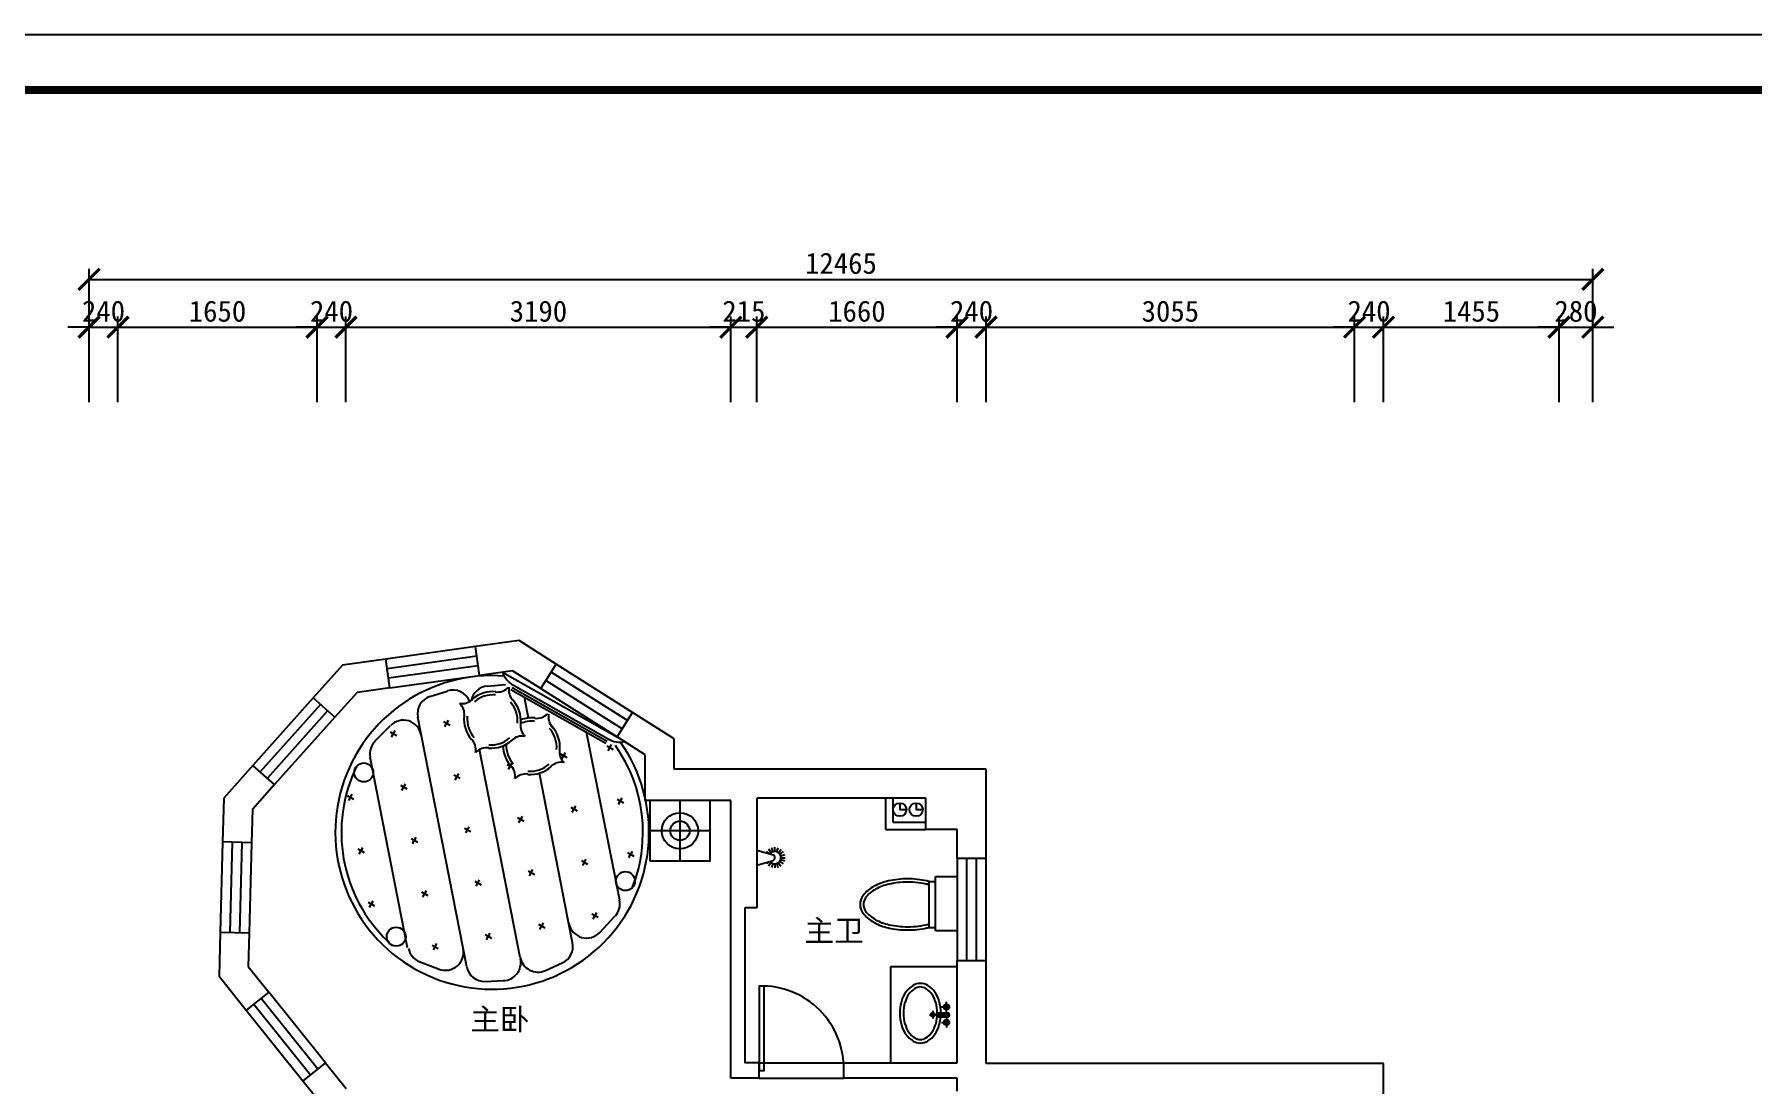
# Model space of a CAD drawing. Header units: millimetres. Extents: x -1705246 to 222838, y -3231245 to 126310.
# Drawn here: x 42773 to 57015, y 60855 to 69562 of the extents above; entities that cross this region are included whole.
import ezdxf

# ---------------------------------------------------------------- set-up
doc = ezdxf.new("R2010")
doc.units = ezdxf.units.MM
doc.header["$PDMODE"] = 35
for name, color, linetype in [('0-01图框模板说明', 2, 'Continuous'), ('0-02图框细线', 136, 'Continuous'), ('016-P平面家具', 1, 'Continuous'), ('家具内线', 8, 'Continuous'), ('家具外线', 1, 'Continuous'), ('标注', 3, 'Continuous')]:
    doc.layers.add(name, color=color, linetype=linetype)
doc.styles.get("Standard").update_dxf_attribs({"font": ''})
doc.styles.add('仿宋', font='')
doc.styles.get('Standard').set_extended_font_data('SimSun')
doc.styles.get('仿宋').set_extended_font_data('SimSun')
doc.dimstyles.new('ISO-25', dxfattribs={"dimscale": 70, "dimtxt": 2.5, "dimasz": 2.5, "dimexe": 1.25, "dimexo": 0.625, "dimtad": 1, "dimdec": 0, "dimtxsty": 'Standard', "dimblk": 'ARCHTICK', "dimcen": 2.5, "dimclrd": 251, "dimclre": 251, "dimclrt": 3, "dimadec": 0, "dimazin": 0, "dimtfac": 1, "dimtdec": 0, "dimtix": 1, "dimtmove": 2, "dimatfit": 3, "dimfxl": 1, "dimarcsym": 0})

# ---------------------------------------------------------------- blocks, each defined once
blk = doc.blocks.new('_ArchTick')
at = {"color": 0, "linetype": 'ByBlock', "const_width": 0.15}
blk.add_lwpolyline([(-0.5, -0.5), (0.5, 0.5)], dxfattribs=at)
blk = doc.blocks.new('*D219')
at = {"color": 251, "lineweight": -2}
for p, q in [((43226, 67135), (43051, 67135)), ((43226, 66514), (43226, 67222)), ((43226, 67135), (43466, 67135)), ((43466, 66514), (43466, 67222)), ((43466, 67135), (43641, 67135))]:
    blk.add_line(p, q, dxfattribs=at)
at = {"layer": 'Defpoints', "color": 0}
for p in [(43466, 67135), (43226, 66471), (43466, 66471)]:
    blk.add_point(p, dxfattribs=at)
at = {"color": 251, "lineweight": -2, "xscale": 175, "yscale": 175, "zscale": 175}
blk.add_blockref('_ArchTick', (43226, 67135), dxfattribs=at)
at = {"color": 251, "lineweight": -2, "xscale": 175, "yscale": 175, "zscale": 175, "rotation": 180}
blk.add_blockref('_ArchTick', (43466, 67135), dxfattribs=at)
at = {"color": 3, "insert": (43346, 67266), "char_height": 175, "attachment_point": 5}
blk.add_mtext('240', dxfattribs=at)
blk = doc.blocks.new('*D220')
at = {"color": 251, "lineweight": -2}
for p, q in [((43466, 66514), (43466, 67222)), ((43466, 67135), (45116, 67135)), ((45116, 66514), (45116, 67222))]:
    blk.add_line(p, q, dxfattribs=at)
at = {"layer": 'Defpoints', "color": 0}
for p in [(45116, 67135), (43466, 66471), (45116, 66471)]:
    blk.add_point(p, dxfattribs=at)
at = {"color": 251, "lineweight": -2, "xscale": 175, "yscale": 175, "zscale": 175, "rotation": 180}
blk.add_blockref('_ArchTick', (43466, 67135), dxfattribs=at)
at = {"color": 251, "lineweight": -2, "xscale": 175, "yscale": 175, "zscale": 175}
blk.add_blockref('_ArchTick', (45116, 67135), dxfattribs=at)
at = {"color": 3, "insert": (44291, 67266), "char_height": 175, "attachment_point": 5}
blk.add_mtext('1650', dxfattribs=at)
blk = doc.blocks.new('*D221')
at = {"color": 251, "lineweight": -2}
for p, q in [((45116, 67135), (44941, 67135)), ((45116, 66514), (45116, 67222)), ((45116, 67135), (45356, 67135)), ((45356, 66514), (45356, 67222)), ((45356, 67135), (45531, 67135))]:
    blk.add_line(p, q, dxfattribs=at)
at = {"layer": 'Defpoints', "color": 0}
for p in [(45356, 67135), (45116, 66471), (45356, 66471)]:
    blk.add_point(p, dxfattribs=at)
at = {"color": 251, "lineweight": -2, "xscale": 175, "yscale": 175, "zscale": 175}
blk.add_blockref('_ArchTick', (45116, 67135), dxfattribs=at)
at = {"color": 251, "lineweight": -2, "xscale": 175, "yscale": 175, "zscale": 175, "rotation": 180}
blk.add_blockref('_ArchTick', (45356, 67135), dxfattribs=at)
at = {"color": 3, "insert": (45236, 67266), "char_height": 175, "attachment_point": 5}
blk.add_mtext('240', dxfattribs=at)
blk = doc.blocks.new('*D222')
at = {"color": 251, "lineweight": -2}
for p, q in [((45356, 66514), (45356, 67222)), ((45356, 67135), (48546, 67135)), ((48546, 66514), (48546, 67222))]:
    blk.add_line(p, q, dxfattribs=at)
at = {"layer": 'Defpoints', "color": 0}
for p in [(48546, 67135), (45356, 66471), (48546, 66471)]:
    blk.add_point(p, dxfattribs=at)
at = {"color": 251, "lineweight": -2, "xscale": 175, "yscale": 175, "zscale": 175, "rotation": 180}
blk.add_blockref('_ArchTick', (45356, 67135), dxfattribs=at)
at = {"color": 251, "lineweight": -2, "xscale": 175, "yscale": 175, "zscale": 175}
blk.add_blockref('_ArchTick', (48546, 67135), dxfattribs=at)
at = {"color": 3, "insert": (46951, 67266), "char_height": 175, "attachment_point": 5}
blk.add_mtext('3190', dxfattribs=at)
blk = doc.blocks.new('*D223')
at = {"color": 251, "lineweight": -2}
for p, q in [((48546, 67135), (48371, 67135)), ((48546, 66514), (48546, 67222)), ((48546, 67135), (48761, 67135)), ((48761, 66514), (48761, 67222)), ((48761, 67135), (48936, 67135))]:
    blk.add_line(p, q, dxfattribs=at)
at = {"layer": 'Defpoints', "color": 0}
for p in [(48761, 67135), (48546, 66471), (48761, 66471)]:
    blk.add_point(p, dxfattribs=at)
at = {"color": 251, "lineweight": -2, "xscale": 175, "yscale": 175, "zscale": 175}
blk.add_blockref('_ArchTick', (48546, 67135), dxfattribs=at)
at = {"color": 251, "lineweight": -2, "xscale": 175, "yscale": 175, "zscale": 175, "rotation": 180}
blk.add_blockref('_ArchTick', (48761, 67135), dxfattribs=at)
at = {"color": 3, "insert": (48654, 67266), "char_height": 175, "attachment_point": 5}
blk.add_mtext('215', dxfattribs=at)
blk = doc.blocks.new('*D224')
at = {"color": 251, "lineweight": -2}
for p, q in [((48761, 66514), (48761, 67222)), ((48761, 67135), (50421, 67135)), ((50421, 66514), (50421, 67222))]:
    blk.add_line(p, q, dxfattribs=at)
at = {"layer": 'Defpoints', "color": 0}
for p in [(50421, 67135), (48761, 66471), (50421, 66471)]:
    blk.add_point(p, dxfattribs=at)
at = {"color": 251, "lineweight": -2, "xscale": 175, "yscale": 175, "zscale": 175, "rotation": 180}
blk.add_blockref('_ArchTick', (48761, 67135), dxfattribs=at)
at = {"color": 251, "lineweight": -2, "xscale": 175, "yscale": 175, "zscale": 175}
blk.add_blockref('_ArchTick', (50421, 67135), dxfattribs=at)
at = {"color": 3, "insert": (49591, 67266), "char_height": 175, "attachment_point": 5}
blk.add_mtext('1660', dxfattribs=at)
blk = doc.blocks.new('*D225')
at = {"color": 251, "lineweight": -2}
for p, q in [((50421, 67135), (50246, 67135)), ((50421, 66514), (50421, 67222)), ((50421, 67135), (50661, 67135)), ((50661, 66514), (50661, 67222)), ((50661, 67135), (50836, 67135))]:
    blk.add_line(p, q, dxfattribs=at)
at = {"layer": 'Defpoints', "color": 0}
for p in [(50661, 67135), (50421, 66471), (50661, 66471)]:
    blk.add_point(p, dxfattribs=at)
at = {"color": 251, "lineweight": -2, "xscale": 175, "yscale": 175, "zscale": 175}
blk.add_blockref('_ArchTick', (50421, 67135), dxfattribs=at)
at = {"color": 251, "lineweight": -2, "xscale": 175, "yscale": 175, "zscale": 175, "rotation": 180}
blk.add_blockref('_ArchTick', (50661, 67135), dxfattribs=at)
at = {"color": 3, "insert": (50541, 67266), "char_height": 175, "attachment_point": 5}
blk.add_mtext('240', dxfattribs=at)
blk = doc.blocks.new('*D226')
at = {"color": 251, "lineweight": -2}
for p, q in [((50661, 66514), (50661, 67222)), ((50661, 67135), (53716, 67135)), ((53716, 66514), (53716, 67222))]:
    blk.add_line(p, q, dxfattribs=at)
at = {"layer": 'Defpoints', "color": 0}
for p in [(53716, 67135), (50661, 66471), (53716, 66471)]:
    blk.add_point(p, dxfattribs=at)
at = {"color": 251, "lineweight": -2, "xscale": 175, "yscale": 175, "zscale": 175, "rotation": 180}
blk.add_blockref('_ArchTick', (50661, 67135), dxfattribs=at)
at = {"color": 251, "lineweight": -2, "xscale": 175, "yscale": 175, "zscale": 175}
blk.add_blockref('_ArchTick', (53716, 67135), dxfattribs=at)
at = {"color": 3, "insert": (52189, 67266), "char_height": 175, "attachment_point": 5}
blk.add_mtext('3055', dxfattribs=at)
blk = doc.blocks.new('*D227')
at = {"color": 251, "lineweight": -2}
for p, q in [((53716, 67135), (53541, 67135)), ((53716, 66514), (53716, 67222)), ((53716, 67135), (53956, 67135)), ((53956, 66514), (53956, 67222)), ((53956, 67135), (54131, 67135))]:
    blk.add_line(p, q, dxfattribs=at)
at = {"layer": 'Defpoints', "color": 0}
for p in [(53956, 67135), (53716, 66471), (53956, 66471)]:
    blk.add_point(p, dxfattribs=at)
at = {"color": 251, "lineweight": -2, "xscale": 175, "yscale": 175, "zscale": 175}
blk.add_blockref('_ArchTick', (53716, 67135), dxfattribs=at)
at = {"color": 251, "lineweight": -2, "xscale": 175, "yscale": 175, "zscale": 175, "rotation": 180}
blk.add_blockref('_ArchTick', (53956, 67135), dxfattribs=at)
at = {"color": 3, "insert": (53836, 67266), "char_height": 175, "attachment_point": 5}
blk.add_mtext('240', dxfattribs=at)
blk = doc.blocks.new('*D228')
at = {"color": 251, "lineweight": -2}
for p, q in [((53956, 66514), (53956, 67222)), ((53956, 67135), (55411, 67135)), ((55411, 66514), (55411, 67222))]:
    blk.add_line(p, q, dxfattribs=at)
at = {"layer": 'Defpoints', "color": 0}
for p in [(55411, 67135), (53956, 66471), (55411, 66471)]:
    blk.add_point(p, dxfattribs=at)
at = {"color": 251, "lineweight": -2, "xscale": 175, "yscale": 175, "zscale": 175, "rotation": 180}
blk.add_blockref('_ArchTick', (53956, 67135), dxfattribs=at)
at = {"color": 251, "lineweight": -2, "xscale": 175, "yscale": 175, "zscale": 175}
blk.add_blockref('_ArchTick', (55411, 67135), dxfattribs=at)
at = {"color": 3, "insert": (54684, 67266), "char_height": 175, "attachment_point": 5}
blk.add_mtext('1455', dxfattribs=at)
blk = doc.blocks.new('*D229')
at = {"color": 251, "lineweight": -2}
for p, q in [((55411, 67135), (55236, 67135)), ((55411, 66514), (55411, 67222)), ((55411, 67135), (55691, 67135)), ((55691, 66514), (55691, 67222)), ((55691, 67135), (55866, 67135))]:
    blk.add_line(p, q, dxfattribs=at)
at = {"layer": 'Defpoints', "color": 0}
for p in [(55691, 67135), (55411, 66471), (55691, 66471)]:
    blk.add_point(p, dxfattribs=at)
at = {"color": 251, "lineweight": -2, "xscale": 175, "yscale": 175, "zscale": 175}
blk.add_blockref('_ArchTick', (55411, 67135), dxfattribs=at)
at = {"color": 251, "lineweight": -2, "xscale": 175, "yscale": 175, "zscale": 175, "rotation": 180}
blk.add_blockref('_ArchTick', (55691, 67135), dxfattribs=at)
at = {"color": 3, "insert": (55551, 67266), "char_height": 175, "attachment_point": 5}
blk.add_mtext('280', dxfattribs=at)
blk = doc.blocks.new('hgggg')
at = {"layer": '0-01图框模板说明', "color": 2, "const_width": 0.724}
blk.add_lwpolyline([(3637.38, 670.41), (3637.38, 383.41), (3227.38, 383.41), (3227.38, 670.41)], close=True, dxfattribs=at)
at = {"layer": '0-02图框细线'}
blk.add_lwpolyline([(3642.38, 675.41), (3642.38, 378.41), (3222.38, 378.41), (3222.38, 675.41)], close=True, dxfattribs=at)
blk = doc.blocks.new('MK-DJ-0538')
at = {"layer": '家具内线', "color": 1}
for p, q in [((22933, -11936), (22551, -11936)), ((22551, -11991), (22933, -11991))]:
    blk.add_line(p, q, dxfattribs=at)
at = {"layer": '家具内线', "color": 250}
for centre, radius, start, end in [((23004, -11704), 441, 151.7283, 167.4414), ((22843, -11617), 258, 127.603, 151.7283), ((22742, -11487), 92.6, 90, 127.603), ((22641, -11617), 258, 28.2717, 52.397), ((22480, -11704), 441, 12.5586, 28.2717), ((23261, -11761), 704, 167.4414, 180), ((22223, -11761), 704, 0, 12.5586), ((23261, -11761), 704, 180, 194.3456), ((22223, -11761), 704, 345.6544, 0)]:
    blk.add_arc(centre, radius, start, end, dxfattribs=at)
at = {"layer": '家具内线', "color": 1}
for centre, radius, start, end in [((22742, -11487), 92.6, 52.397, 90), ((22480, -11819), 441, 345.4916, 347.4414)]:
    blk.add_arc(centre, radius, start, end, dxfattribs=at)
at = {"layer": '家具外线', "color": 1}
for p, q in [((22551, -11936), (22551, -11991)), ((22933, -11936), (22933, -11991)), ((22522, -12171), (22522, -11991)), ((22522, -11991), (22551, -11991)), ((22933, -11991), (22973, -11991)), ((22973, -11991), (22973, -12171)), ((22973, -12171), (22522, -12171))]:
    blk.add_line(p, q, dxfattribs=at)
for centre, radius, start, end in [((22843, -11617), 285, 127.603, 151.7283), ((22742, -11487), 120, 90, 127.603), ((22742, -11487), 120, 52.397, 90), ((22641, -11617), 285, 28.2717, 52.397), ((23004, -11704), 468, 151.7283, 167.4414), ((22480, -11704), 468, 12.5586, 28.2717), ((23261, -11761), 731, 167.4414, 180), ((22223, -11761), 731, 0, 12.5586), ((23261, -11761), 731, 180, 192.5586), ((22223, -11761), 731, 347.4414, 0), ((23004, -11819), 468, 192.5586, 194.5084), ((22480, -11819), 468, 345.4916, 347.4414)]:
    blk.add_arc(centre, radius, start, end, dxfattribs=at)
blk = doc.blocks.new('MK-DJ-0277')
at = {"layer": '家具内线'}
for p, q in [((23987, 2360), (23987, 2431)), ((24053, 2260), (24053, 2431)), ((24118, 2360), (24118, 2431)), ((24037, 2402), (23946, 2402)), ((24020, 2289), (24085, 2289)), ((24069, 2402), (24160, 2402))]:
    blk.add_line(p, q, dxfattribs=at)
for centre in [(23988, 2402), (24117, 2402)]:
    blk.add_circle(centre, 16.2, dxfattribs=at)
for centre, radius, start, end in [((23974, 2148), 161, 124.4974, 148.9208), ((24014, 2089), 232, 105.8892, 124.4974), ((24040, 1996), 329, 90, 105.8892), ((24040, 1996), 329, 74.1108, 90), ((24067, 2089), 232, 55.5026, 74.1108), ((24107, 2148), 161, 31.0792, 55.5026), ((23912, 2185), 89.1, 148.9208, 180), ((23912, 2185), 89.1, 180, 211.0792), ((23974, 2223), 161, 211.0792, 235.5026), ((24107, 2223), 161, 304.4974, 328.9208), ((24169, 2185), 89.1, 0, 31.0792), ((24169, 2185), 89.1, 328.9208, 0), ((24014, 2281), 232, 235.5026, 254.1108), ((24040, 2374), 329, 254.1108, 270), ((24040, 2374), 329, 270, 285.8892), ((24067, 2281), 232, 285.8892, 304.4974)]:
    blk.add_arc(centre, radius, start, end, dxfattribs=at)
at = {"layer": '家具外线', "color": 1}
for p, q in [((24037, 2325), (24037, 2422)), ((24037, 2422), (24069, 2422)), ((24069, 2325), (24069, 2422)), ((24037, 2325), (24069, 2325))]:
    blk.add_line(p, q, dxfattribs=at)
for centre, radius in [((23988, 2402), 22.7), ((24117, 2402), 22.7), ((24052, 2289), 16.2)]:
    blk.add_circle(centre, radius, dxfattribs=at)
for centre, radius, start, end in [((23974, 2148), 191, 124.4974, 148.9208), ((24014, 2089), 262, 105.8892, 124.4974), ((24040, 1996), 359, 90, 105.8892), ((24040, 1996), 359, 74.1108, 90), ((24067, 2089), 262, 55.5026, 74.1108), ((24107, 2148), 191, 31.0792, 55.5026), ((23912, 2185), 119, 148.9208, 180), ((23912, 2185), 119, 180, 211.0792), ((24169, 2185), 119, 0, 31.0792), ((24169, 2185), 119, 328.9208, 0), ((23974, 2223), 191, 211.0792, 235.5026), ((24014, 2281), 262, 235.5026, 254.1108), ((24040, 2374), 359, 254.1108, 270), ((24040, 2374), 359, 270, 285.8892), ((24067, 2281), 262, 285.8892, 304.4974), ((24107, 2223), 191, 304.4974, 328.9208)]:
    blk.add_arc(centre, radius, start, end, dxfattribs=at)
blk = doc.blocks.new('MK-CP-0020')
at = {"layer": '家具内线'}
for p, q in [((138405, 26341), (138529, 26426)), ((138589, 26433), (139493, 26433)), ((138589, 26413), (139493, 26413)), ((138833, 26279), (138717, 26413)), ((140234, 25336), (139310, 26413)), ((139510, 26397), (139570, 26397)), ((139540, 26367), (139540, 26427)), ((138034, 26031), (138136, 26142)), ((139209, 26150), (139269, 26150)), ((139239, 26120), (139239, 26180)), ((139833, 26025), (139833, 26085)), ((138263, 25876), (138263, 25936)), ((140069, 24836), (139136, 25925)), ((139803, 26055), (139863, 26055)), ((139402, 24232), (138030, 25832)), ((138233, 25906), (138293, 25906)), ((139750, 24517), (138607, 25850)), ((138867, 25857), (138927, 25857)), ((138897, 25827), (138897, 25887)), ((139502, 25809), (139562, 25809)), ((139532, 25779), (139532, 25839)), ((137820, 25487), (137868, 25662)), ((137921, 25583), (137921, 25643)), ((140096, 25713), (140156, 25713)), ((140126, 25683), (140126, 25743)), ((137891, 25613), (137951, 25613)), ((138526, 25565), (138586, 25565)), ((138556, 25535), (138556, 25595)), ((139160, 25516), (139220, 25516)), ((139190, 25486), (139190, 25546)), ((139825, 25437), (139825, 25497)), ((139795, 25467), (139855, 25467)), ((138899, 24127), (137851, 25350)), ((138184, 25272), (138244, 25272)), ((138214, 25242), (138214, 25302)), ((138819, 25223), (138879, 25223)), ((138849, 25193), (138849, 25253)), ((139453, 25174), (139513, 25174)), ((139483, 25144), (139483, 25204)), ((140088, 25125), (140148, 25125)), ((140118, 25095), (140118, 25155)), ((140221, 25023), (140265, 25202)), ((137842, 24979), (137902, 24979)), ((137872, 24949), (137872, 25009)), ((138477, 24930), (138537, 24930)), ((138507, 24900), (138507, 24960)), ((139111, 24881), (139171, 24881)), ((139141, 24851), (139141, 24911)), ((139746, 24832), (139806, 24832)), ((139776, 24802), (139776, 24862)), ((138165, 24607), (138165, 24667)), ((139985, 24526), (140076, 24650)), ((138135, 24637), (138195, 24637)), ((138770, 24588), (138830, 24588)), ((138800, 24558), (138800, 24618)), ((139404, 24540), (139464, 24540)), ((139434, 24510), (139434, 24570)), ((138428, 24296), (138488, 24296)), ((138458, 24266), (138458, 24326)), ((139063, 24247), (139123, 24247)), ((139093, 24217), (139093, 24277)), ((139595, 24202), (139724, 24282)), ((139037, 24076), (139213, 24102))]:
    blk.add_line(p, q, dxfattribs=at)
for centre in [(140197, 25498), (137866, 25213), (138771, 24161)]:
    blk.add_circle(centre, 78.8, dxfattribs=at)
for centre, radius, start, end in [((139037, 25305), 1250, 8.1989, 64.6716), ((138490, 26217), 150, 124.6116, 198.3626), ((138599, 26094), 238, 114.5161, 160.0401), ((138559, 26095), 238, 25.2601, 70.7842), ((138988, 26064), 238, 114.5161, 143.7992), ((138948, 26065), 238, 25.2601, 70.7842), ((138246, 26041), 150, 50.794, 137.4721), ((138144, 25930), 150, 137.4721, 220.6013), ((138600, 26140), 238, 204.5161, 250.0401), ((138554, 26138), 238, 295.2601, 340.7842), ((138989, 26110), 238, 208.2082, 250.0401), ((138944, 26108), 238, 295.2601, 340.7842), ((138013, 25622), 150, 40.6013, 164.5115), ((137965, 25447), 150, 164.5115, 220.6013), ((139037, 25305), 1250, 183.3343, 255.7936), ((140120, 25238), 150, 346.1593, 40.6013), ((140076, 25059), 150, 220.6013, 346.1593), ((139955, 24739), 150, 323.5915, 40.6013), ((139955, 24739), 150, 323.5915, 40.6013), ((139645, 24409), 150, 301.8274, 40.6013), ((139864, 24615), 150, 220.6013, 323.5915), ((139189, 24250), 150, 278.3103, 40.6013), ((139516, 24329), 150, 220.6013, 301.8274), ((139021, 24224), 150, 220.6013, 278.3103)]:
    blk.add_arc(centre, radius, start, end, dxfattribs=at)
at = {"layer": '家具外线'}
for p, q in [((138457, 26503), (139625, 26503)), ((138589, 26453), (139493, 26453))]:
    blk.add_line(p, q, dxfattribs=at)
for centre, radius, start, end in [((138589, 26653), 200, 228.5904, 270), ((139493, 26653), 200, 270, 311.4096), ((139037, 25305), 1300, 115.1119, 64.6716), ((138438, 26452), 130, 292.8533, 345.1113), ((138686, 26467), 130, 200.1889, 252.4469), ((138827, 26422), 130, 292.8533, 345.1113), ((139083, 26433), 130, 200.1889, 252.4469), ((138599, 26094), 265, 114.5161, 160.0401), ((138559, 26095), 265, 25.2601, 70.7842), ((138988, 26064), 265, 114.5161, 140.2026), ((138915, 26259), 130, 202.8533, 255.1113), ((138948, 26065), 265, 25.2601, 70.7842), ((138229, 26224), 130, 290.1889, 342.4469), ((138242, 25979), 130, 22.8533, 75.1113), ((138926, 26011), 130, 110.1889, 162.4469), ((139304, 26229), 130, 202.8533, 255.1113), ((139315, 25981), 130, 110.1889, 162.4469), ((138600, 26140), 265, 204.5161, 250.0401), ((138554, 26138), 265, 295.2601, 340.7842), ((138989, 26110), 265, 211.0932, 250.0401), ((138944, 26108), 265, 295.2601, 340.7842), ((138469, 25770), 130, 20.1889, 72.4469), ((138718, 25782), 130, 112.8533, 165.1113), ((138859, 25741), 130, 20.1889, 72.4469), ((139107, 25752), 130, 112.8533, 165.1113)]:
    blk.add_arc(centre, radius, start, end, dxfattribs=at)
blk = doc.blocks.new('MK-DJ-0206')
at = {"layer": '家具内线'}
for p, q in [((33259, 6143), (33234, 6161)), ((33274, 6151), (33253, 6180)), ((33288, 6158), (33278, 6192)), ((33304, 6161), (33304, 6196)), ((33320, 6158), (33331, 6191)), ((33334, 6151), (33355, 6179)), ((33345, 6139), (33374, 6160)), ((33352, 6125), (33386, 6136)), ((33256, 6076), (33233, 6060)), ((33273, 6069), (33252, 6040)), ((33287, 6061), (33276, 6028)), ((33303, 6058), (33303, 6024)), ((33319, 6061), (33329, 6027)), ((33333, 6068), (33353, 6040)), ((33345, 6079), (33373, 6058)), ((33352, 6093), (33385, 6082)), ((33355, 6109), (33390, 6109))]:
    blk.add_line(p, q, dxfattribs=at)
at = {"layer": '家具外线'}
for p, q in [((33155, 6172), (33290, 6134)), ((33155, 6048), (33290, 6085))]:
    blk.add_line(p, q, dxfattribs=at)
for centre, radius, start, end in [((33303, 6110), 51.2, 218.3969, 141.6031), ((33275, 6110), 28.9, 302.5078, 57.4922)]:
    blk.add_arc(centre, radius, start, end, dxfattribs=at)
blk = doc.blocks.new('*D342')
at = {"color": 251, "lineweight": -2}
for p, q in [((43226, 67178), (43226, 67619)), ((43226, 67531), (55691, 67531)), ((55691, 67178), (55691, 67619))]:
    blk.add_line(p, q, dxfattribs=at)
at = {"layer": 'Defpoints', "color": 0}
for p in [(55691, 67531), (43226, 67135), (55691, 67135)]:
    blk.add_point(p, dxfattribs=at)
at = {"color": 251, "lineweight": -2, "xscale": 175, "yscale": 175, "zscale": 175, "rotation": 180}
blk.add_blockref('_ArchTick', (43226, 67531), dxfattribs=at)
at = {"color": 251, "lineweight": -2, "xscale": 175, "yscale": 175, "zscale": 175}
blk.add_blockref('_ArchTick', (55691, 67531), dxfattribs=at)
at = {"color": 3, "insert": (49459, 67663), "char_height": 175, "attachment_point": 5}
blk.add_mtext('12465', dxfattribs=at)

msp = doc.modelspace()

# ---------------------------------------------------------------- linework, layer by layer
for p, q in [((46790.7, 64535.9), (46430.4, 64485.8)), ((47098.1, 64341.2), (46790.7, 64535.9)), ((45687.5, 64382.3), (45327.2, 64332.1)), ((45720.7, 64144.6), (45687.5, 64382.3)), ((46463.5, 64248), (46430.4, 64485.8)), ((45327.2, 64332.1), (45084.7, 64060.8)), ((46736.7, 64286.1), (46463.5, 64248)), ((46969.7, 64138.5), (46736.7, 64286.1)), ((46969.7, 64138.5), (47098.1, 64341.2)), ((45447.5, 64106.5), (45263.7, 63900.9)), ((45720.7, 64144.6), (45447.5, 64106.5)), ((45263.7, 63900.9), (45084.7, 64060.8)), ((47603.2, 63737.1), (47731.7, 63939.9)), ((48076.2, 63721.6), (47731.7, 63939.9)), ((47836.2, 63589.5), (47603.2, 63737.1)), ((48076.2, 63469.5), (48076.2, 63721.6)), ((47836.2, 63209.5), (47836.2, 63589.5)), ((44585, 63501.6), (44342.5, 63230.3)), ((44763.9, 63341.7), (44585, 63501.6)), ((50661.2, 63469.5), (48076.2, 63469.5)), ((50661.2, 62729.5), (50661.2, 63469.5)), ((44763.9, 63341.7), (44580.1, 63136)), ((44342.5, 63230.3), (44333, 62866.6)), ((44580.1, 63136), (44572.9, 62860.3)), ((48546.2, 63209.5), (47836.2, 63209.5)), ((48546.2, 60909.5), (48546.2, 63209.5)), ((50161.2, 63229.5), (48761.2, 63229.5)), ((48761.2, 63229.5), (48761.2, 62319.5)), ((49831.2, 62969.5), (49831.2, 63229.5)), ((49891.2, 63029.5), (49891.2, 63229.5)), ((50161.2, 62969.5), (50161.2, 63229.5)), ((49831.2, 62969.5), (50161.2, 62969.5)), ((49891.2, 63029.5), (50161.2, 63029.5)), ((50421.2, 62969.5), (50161.2, 62969.5)), ((50421.2, 62729.5), (50421.2, 62969.5)), ((44572.9, 62860.3), (44333, 62866.6)), ((50661.2, 62729.5), (50421.2, 62729.5)), ((48761.2, 62319.5), (48661.2, 62319.5)), ((48661.2, 62319.5), (48661.2, 61034.5)), ((44313.3, 62116.8), (44303.7, 61753.3)), ((44553.2, 62110.5), (44313.3, 62116.8)), ((44553.2, 62110.5), (44546, 61834.8)), ((44546, 61834.8), (44716.7, 61621.7)), ((50421.2, 61034.5), (50421.2, 61884.5)), ((50421.2, 61884.5), (50661.2, 61884.5)), ((50661.2, 61029.5), (50661.2, 61884.5)), ((44303.7, 61753.3), (44529.3, 61471.7)), ((44716.7, 61621.7), (44529.3, 61471.7)), ((45185.5, 61036.3), (44998.2, 60886.3)), ((45185.5, 61036.3), (45356.2, 60823.2)), ((48781.2, 61034.5), (48661.2, 61034.5)), ((48781.2, 60909.5), (48781.2, 61034.5)), ((49481.2, 60909.5), (49481.2, 61034.5)), ((49481.2, 61034.5), (50421.2, 61034.5)), ((53956.2, 61029.5), (50661.2, 61029.5)), ((53956.2, 60279.5), (53956.2, 61029.5)), ((44998.2, 60886.3), (45116.2, 60738.9)), ((48781.2, 60909.5), (48546.2, 60909.5)), ((50421.2, 60909.5), (49481.2, 60909.5)), ((50421.2, 60799.5), (50421.2, 60909.5))]:
    msp.add_line(p, q)
at = {"color": 250}
for p, q in [((46430.4, 64485.8), (45687.5, 64382.3)), ((45720.7, 64144.6), (46463.5, 64248)), ((47731.7, 63939.9), (47098.1, 64341.2)), ((46969.7, 64138.5), (47603.2, 63737.1)), ((45084.7, 64060.8), (44585, 63501.6)), ((45263.7, 63900.9), (44763.9, 63341.7)), ((48124.1, 63209.5), (48124.1, 62709.5)), ((48374.1, 62959.5), (47874.1, 62959.5)), ((44333, 62866.6), (44313.3, 62116.8)), ((44572.9, 62860.3), (44553.2, 62110.5)), ((50421.2, 62729.5), (50421.2, 61884.5)), ((50661.2, 61884.5), (50661.2, 62729.5)), ((45185.5, 61036.3), (44716.7, 61621.7)), ((44529.3, 61471.7), (44998.2, 60886.3)), ((48781.2, 61034.5), (49481.2, 61034.5)), ((48781.2, 60909.5), (49481.2, 60909.5))]:
    msp.add_line(p, q, dxfattribs=at)
at = {"color": 1}
for p, q in [((46441.4, 64406.5), (45698.6, 64303.1)), ((46452.4, 64327.3), (45709.6, 64223.8)), ((47688.8, 63872.3), (47055.3, 64273.6)), ((47646, 63804.7), (47012.5, 64206.1)), ((45144.4, 64007.5), (44644.6, 63448.3)), ((45204, 63954.2), (44704.3, 63395)), ((44412.9, 62864.5), (44393.3, 62114.7)), ((44492.9, 62862.4), (44473.2, 62112.6)), ((50501.2, 61884.5), (50501.2, 62729.5)), ((50581.2, 61884.5), (50581.2, 62729.5)), ((49871.2, 61834.5), (50421.2, 61834.5)), ((49871.2, 61034.5), (49871.2, 61834.5)), ((44654.2, 61571.7), (45123.1, 60986.3)), ((44591.8, 61521.7), (45060.6, 60936.3))]:
    msp.add_line(p, q, dxfattribs=at)
msp.add_lwpolyline([(47874.1, 62709.5), (48374.1, 62709.5), (48374.1, 63209.5), (47874.1, 63209.5)], close=True, dxfattribs=at)
at = {"color": 250}
for points in [[(49946.2, 63189.5), (49946.2, 63134.5), (50001.2, 63134.5)], [(50081.4, 63189.5), (50081.4, 63134.5), (50136.4, 63134.5)]]:
    msp.add_lwpolyline(points, dxfattribs=at)
at = {"color": 8}
msp.add_lwpolyline([(48781.2, 60972), (48821.2, 60972), (48821.2, 61672), (48781.2, 61672)], close=True, dxfattribs=at)
at = {"color": 1}
msp.add_circle((48124.1, 62959.5), 150, dxfattribs=at)
at = {"color": 8}
for centre in [(49946.2, 63134.5), (50081.4, 63134.5)]:
    msp.add_circle(centre, 55, dxfattribs=at)
at = {"color": 250}
msp.add_circle((48124.1, 62959.5), 80, dxfattribs=at)
msp.add_arc((50031.2, 63169.5), 200, 180, 180)
msp.add_arc((48801.2, 60992), 680.3, 358.31532, 91.68468, dxfattribs=at)

# ---------------------------------------------------------------- block references
at = {"layer": '0-02图框细线', "xscale": 92.39999999999418, "yscale": 92.40000000000146, "zscale": 92.39999999999999}
msp.add_blockref('hgggg', (-266954.9, 7154.1), dxfattribs=at)
at = {"layer": '016-P平面家具', "rotation": 270}
msp.add_blockref('MK-DJ-0277', (47931.7, 85487.2), dxfattribs=at)
at = {"layer": '家具外线', "color": 0, "rotation": 330.4878208410807}
msp.add_blockref('MK-CP-0020', (-86895.1, 109415), dxfattribs=at)
at = {"layer": '家具外线'}
msp.add_blockref('MK-DJ-0206', (15607.2, 56626.9), dxfattribs=at)
at = {"layer": '标注', "rotation": 90}
msp.add_blockref('MK-DJ-0538', (38250.3, 39606.8), dxfattribs=at)

# ---------------------------------------------------------------- texts
at = {"color": 0, "char_height": 180, "width": 541.335, "attachment_point": 1, "style": '仿宋'}
for s, insert in [('主卫', (49156.1, 62221.5)), ('主卧', (46385.9, 61486.6))]:
    msp.add_mtext(s, dxfattribs=dict(at, insert=insert))

# ---------------------------------------------------------------- dimensions: what is measured, and where the dimension line sits
at = {"color": 0}
dim = msp.add_linear_dim(base=(55691.2, 67531.5), p1=(43226.2, 67134.6), p2=(55691.2, 67134.6), dimstyle='ISO-25', dxfattribs=at)
dim.commit()
dim.dimension.update_dxf_attribs({"geometry": '*D342', "text_midpoint": (49458.7, 67662.7)})
for base, p1, p2, picture, middle in [((43466.2, 67134.6), (43226.2, 66470.7), (43466.2, 66470.7), '*D219', (43346.2, 67265.8)), ((45116.2, 67134.6), (43466.2, 66470.7), (45116.2, 66470.7), '*D220', (44291.2, 67265.8)), ((45356.2, 67134.6), (45116.2, 66470.7), (45356.2, 66470.7), '*D221', (45236.2, 67265.8)), ((48546.2, 67134.6), (45356.2, 66470.7), (48546.2, 66470.7), '*D222', (46951.2, 67265.8)), ((48761.2, 67134.6), (48546.2, 66470.7), (48761.2, 66470.7), '*D223', (48653.7, 67265.8)), ((50421.2, 67134.6), (48761.2, 66470.7), (50421.2, 66470.7), '*D224', (49591.2, 67265.8)), ((50661.2, 67134.6), (50421.2, 66470.7), (50661.2, 66470.7), '*D225', (50541.2, 67265.8)), ((53716.2, 67134.6), (50661.2, 66470.7), (53716.2, 66470.7), '*D226', (52188.7, 67265.8)), ((53956.2, 67134.6), (53716.2, 66470.7), (53956.2, 66470.7), '*D227', (53836.2, 67265.8)), ((55411.2, 67134.6), (53956.2, 66470.7), (55411.2, 66470.7), '*D228', (54683.7, 67265.8)), ((55691.2, 67134.6), (55411.2, 66470.7), (55691.2, 66470.7), '*D229', (55551.2, 67265.8))]:
    dim = msp.add_linear_dim(base=base, p1=p1, p2=p2, dimstyle='ISO-25')
    dim.commit()
    dim.dimension.update_dxf_attribs({"geometry": picture, "text_midpoint": middle})

doc.saveas('drawing.dxf')
